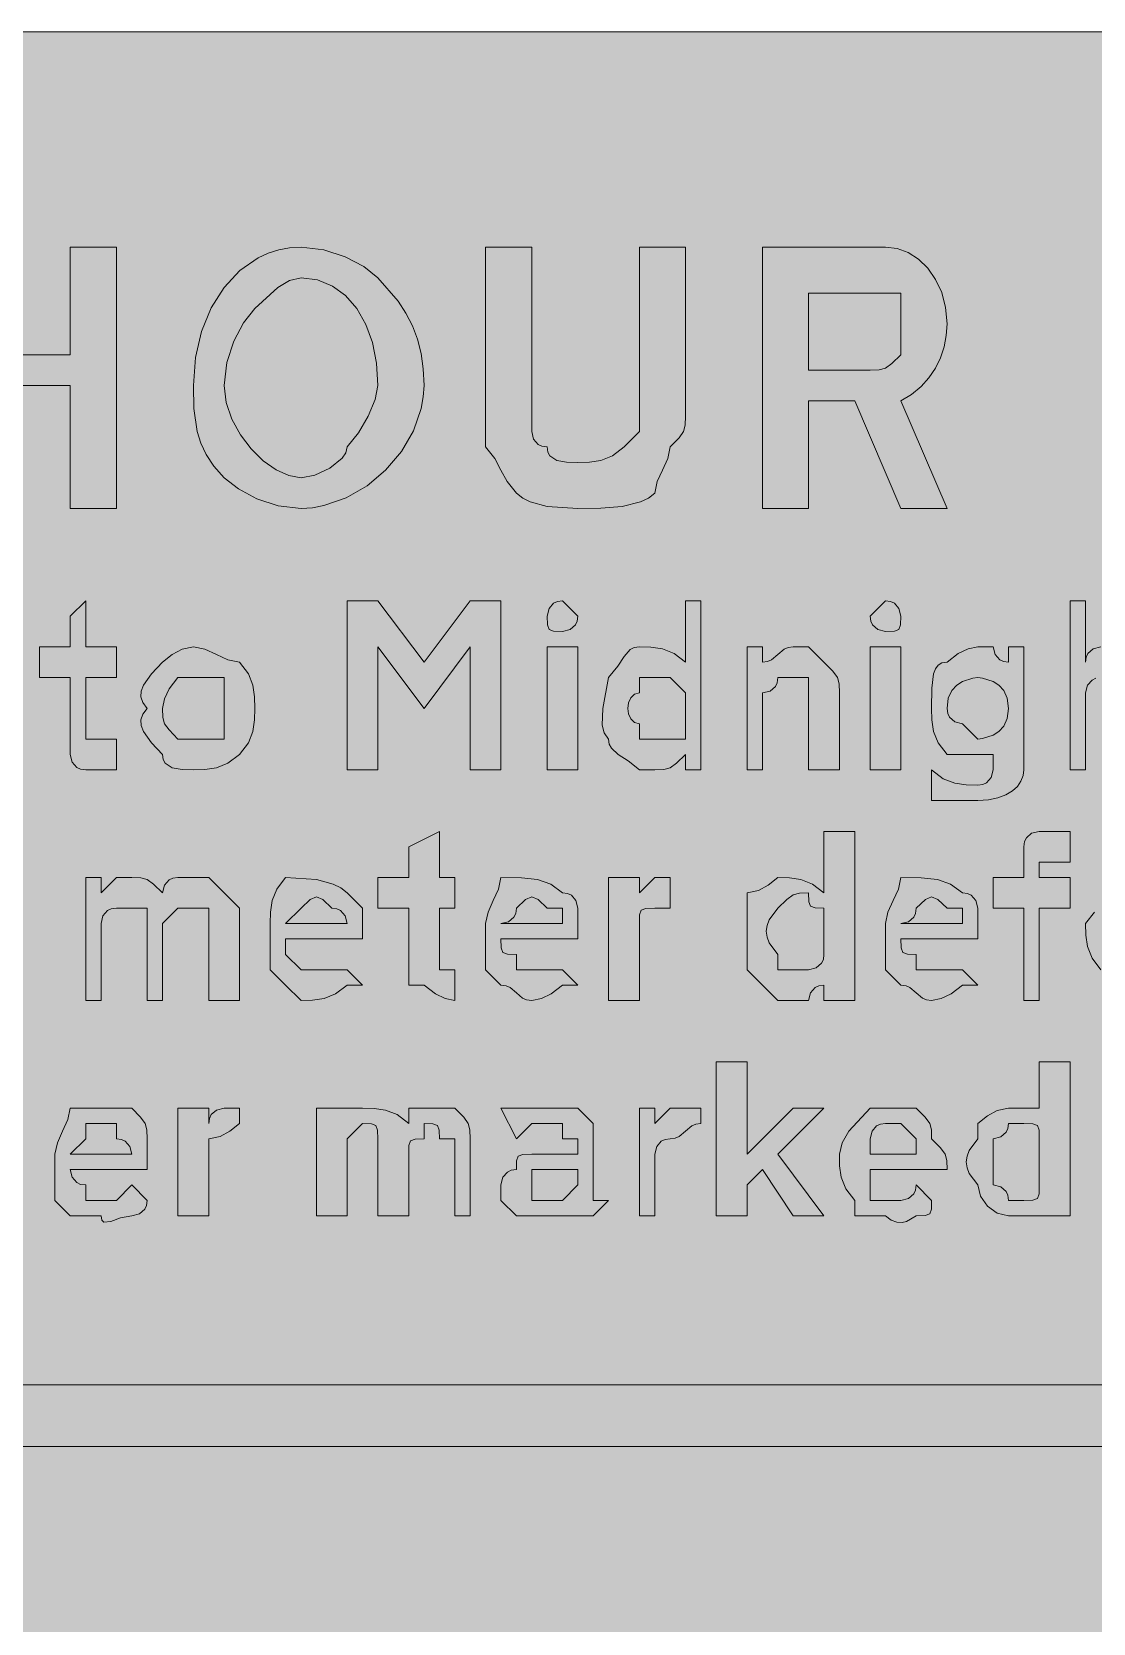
# Model space of a CAD drawing. Header units: metres. Extents: x 10 to 558, y 11 to 259.
# Drawn here: x 201.2 to 284, y 135 to 259.2 of the extents above; entities that cross this region are included whole.
import ezdxf

# ---------------------------------------------------------------- set-up
doc = ezdxf.new("R2010")
doc.units = ezdxf.units.M
for name, color, linetype, true_color in [('FILL_FIREBRICK_C36B00', 7, 'Continuous', 0xc36b00), ('FILL_WHITE_FFFFFF', 7, 'Continuous', 0xffffff), ('STROKE_WHITE_FFFFFF', 7, 'Continuous', 0xffffff)]:
    doc.layers.add(name, color=color, linetype=linetype, true_color=true_color)

msp = doc.modelspace()

# ---------------------------------------------------------------- hatches: boundary and pattern name
at = {"layer": 'FILL_FIREBRICK_C36B00', "true_color": 0xc36b00}
h = msp.add_hatch(color=7, dxfattribs=at)
h.dxf.hatch_style = 1
h.paths.add_polyline_path([(551.8, 259.15), (552.54, 258.99), (553.8, 258.45), (554.83, 257.68), (555.75, 256.8), (556.54, 256.3), (557.14, 255.71), (557.56, 255.07), (557.85, 254.4), (558.11, 253.09), (558.15, 252), (558.15, 18), (558.15, 15.6), (555.75, 13.2), (554.83, 12.32), (553.8, 11.55), (552.54, 11.01), (551.8, 10.85), (550.95, 10.8), (16.95, 10.8), (16.05, 10.82), (15.15, 10.95), (14.25, 11.31), (13.35, 12), (12.6, 12.15), (11.83, 12.51), (10.95, 13.2), (10.55, 13.7), (10.26, 14.29), (9.9, 15.6), (9.75, 18), (9.75, 252), (9.75, 254.4), (9.94, 255.28), (10.35, 256.05), (10.95, 256.8), (11.83, 257.49), (12.6, 257.85), (13.35, 258), (14.25, 258.69), (15.15, 259.05), (16.05, 259.18), (16.95, 259.2), (550.95, 259.2), (551.8, 259.15)])
at = {"layer": 'FILL_WHITE_FFFFFF', "true_color": 0xffffff}
h = msp.add_hatch(color=7, dxfattribs=at)
h.dxf.hatch_style = 1
h.paths.add_polyline_path([(204.15, 231.6), (195.75, 231.6), (195.75, 222), (192.15, 222), (192.15, 242.4), (195.75, 242.4), (195.75, 234), (204.15, 234), (204.15, 242.4), (207.75, 242.4), (207.75, 222), (204.15, 222), (204.15, 231.6)])
h = msp.add_hatch(color=7, dxfattribs=at)
h.dxf.hatch_style = 1
h.paths.add_polyline_path([(225.6, 241.65), (227.04, 240.88), (228.15, 240), (229.72, 238.18), (230.34, 237.24), (230.85, 236.25), (231.24, 235.21), (231.52, 234.09), (231.69, 232.9), (231.75, 231.6), (231.69, 230.7), (231.53, 229.81), (230.92, 228.07), (229.98, 226.45), (228.75, 225), (227.3, 223.77), (225.67, 222.82), (223.94, 222.22), (223.05, 222.06), (222.15, 222), (220.37, 222.21), (218.7, 222.75), (217.26, 223.52), (216.15, 224.4), (215.36, 225.3), (214.76, 226.2), (214.34, 227.1), (214.05, 228), (213.79, 229.8), (213.75, 231.6), (213.91, 233.79), (214.39, 235.82), (215.14, 237.65), (216.15, 239.25), (217.38, 240.56), (218.81, 241.56), (219.59, 241.92), (220.41, 242.18), (221.26, 242.34), (222.15, 242.4), (223.93, 242.19), (225.6, 241.65)])
h.paths.add_polyline_path([(220.35, 239.25), (218.55, 237.6), (217.67, 236.49), (216.9, 235.05), (216.36, 233.38), (216.15, 231.6), (216.31, 230.26), (216.75, 228.96), (217.42, 227.74), (218.25, 226.65), (219.2, 225.73), (220.2, 225.02), (221.2, 224.56), (222.15, 224.4), (223.22, 224.61), (224.4, 225.15), (225.36, 225.92), (225.64, 226.35), (225.75, 226.8), (226.63, 227.89), (227.4, 229.2), (227.94, 230.51), (228.15, 231.6), (228.04, 233.34), (227.72, 234.94), (227.2, 236.37), (226.5, 237.6), (225.63, 238.61), (224.61, 239.36), (223.44, 239.84), (222.15, 240), (221.25, 239.79), (220.35, 239.25)], flags=16)
h = msp.add_hatch(color=7, dxfattribs=at)
h.dxf.hatch_style = 1
h.paths.add_polyline_path([(240.15, 229.2), (240.15, 228), (240.3, 227.4), (240.66, 226.99), (240.95, 226.85), (241.35, 226.8), (241.4, 226.4), (241.56, 226.11), (242.1, 225.75), (242.87, 225.62), (243.75, 225.6), (244.65, 225.62), (245.55, 225.75), (246.45, 226.11), (247.35, 226.8), (248.55, 228), (248.55, 229.2), (248.55, 242.4), (252.15, 242.4), (252.15, 229.2), (252.13, 228.49), (252, 228), (251.64, 227.51), (250.95, 226.8), (250.76, 225.9), (250.35, 225), (249.94, 224.1), (249.75, 223.2), (249.25, 222.8), (248.64, 222.51), (247.2, 222.15), (245.53, 222.02), (243.75, 222), (241.35, 222.15), (240.04, 222.51), (239.45, 222.8), (238.95, 223.2), (238.24, 224.1), (237.75, 225), (237.26, 225.9), (236.55, 226.8), (236.55, 229.2), (236.55, 242.4), (240.15, 242.4), (240.15, 229.2)])
h = msp.add_hatch(color=7, dxfattribs=at)
h.dxf.hatch_style = 1
h.paths.add_polyline_path([(267.75, 242.4), (268.65, 242.29), (269.51, 241.97), (270.32, 241.45), (271.05, 240.75), (271.66, 239.88), (272.14, 238.86), (272.44, 237.69), (272.55, 236.4), (272.49, 235.5), (272.32, 234.62), (272.04, 233.76), (271.65, 232.95), (271.14, 232.19), (270.52, 231.51), (269.79, 230.9), (268.95, 230.4), (272.55, 222), (268.95, 222), (265.35, 230.4), (261.75, 230.4), (261.75, 222), (258.15, 222), (258.15, 242.4), (267.75, 242.4)])
h.paths.add_polyline_path([(267.26, 232.82), (267.75, 232.95), (268.24, 233.31), (268.95, 234), (268.95, 236.4), (268.95, 238.8), (266.55, 238.8), (261.75, 238.8), (261.75, 232.8), (266.55, 232.8), (267.26, 232.82)], flags=16)
h = msp.add_hatch(color=7, dxfattribs=at)
h.dxf.hatch_style = 1
h.paths.add_polyline_path([(206.55, 204), (207.75, 204), (207.75, 201.6), (205.35, 201.6), (204.95, 201.65), (204.66, 201.79), (204.3, 202.2), (204.15, 202.8), (204.15, 204), (204.15, 208.8), (201.75, 208.8), (201.75, 211.2), (204.15, 211.2), (204.15, 213.6), (205.35, 214.8), (205.35, 211.2), (207.75, 211.2), (207.75, 208.8), (205.35, 208.8), (205.35, 204), (206.55, 204)])
h = msp.add_hatch(color=7, dxfattribs=at)
h.dxf.hatch_style = 1
h.paths.add_polyline_path([(225.75, 214.8), (228.15, 214.8), (231.75, 210), (235.35, 214.8), (237.75, 214.8), (237.75, 201.6), (235.35, 201.6), (235.35, 211.2), (231.75, 206.4), (228.15, 211.2), (228.15, 201.6), (225.75, 201.6), (225.75, 214.8)])
h = msp.add_hatch(color=7, dxfattribs=at)
h.dxf.hatch_style = 1
h.paths.add_polyline_path([(243.7, 213.2), (243.56, 212.91), (243.15, 212.55), (242.55, 212.4), (241.86, 212.42), (241.5, 212.55), (241.37, 212.91), (241.35, 213.6), (241.5, 214.2), (241.86, 214.61), (242.15, 214.75), (242.55, 214.8), (243.75, 213.6), (243.7, 213.2)])
h = msp.add_hatch(color=7, dxfattribs=at)
h.dxf.hatch_style = 1
h.paths.add_polyline_path([(250.95, 201.75), (250.46, 201.62), (249.75, 201.6), (248.55, 201.6), (247.67, 202.31), (246.9, 202.8), (246.36, 203.29), (246.2, 203.6), (246.15, 204), (245.81, 204.5), (245.64, 205.09), (245.7, 206.4), (246.15, 208.8), (246.86, 209.68), (247.35, 210.45), (247.84, 210.99), (248.15, 211.15), (248.55, 211.2), (249.45, 211.18), (250.35, 211.05), (251.25, 210.69), (252.15, 210), (252.15, 214.8), (253.35, 214.8), (253.35, 201.6), (252.15, 201.6), (252.15, 202.8), (251.44, 202.11), (250.95, 201.75)])
h.paths.add_polyline_path([(252.15, 205.2), (252.15, 207.6), (250.95, 208.8), (249.75, 208.8), (248.55, 208.8), (248.55, 207.6), (248.16, 207.5), (247.87, 207.22), (247.71, 206.84), (247.65, 206.4), (247.71, 205.96), (247.87, 205.57), (248.16, 205.3), (248.55, 205.2), (248.55, 204), (249.75, 204), (250.95, 204), (252.15, 204), (252.15, 205.2)], flags=16)
h = msp.add_hatch(color=7, dxfattribs=at)
h.dxf.hatch_style = 1
h.paths.add_polyline_path([(268.93, 212.91), (268.8, 212.55), (268.44, 212.42), (267.75, 212.4), (267.15, 212.55), (266.74, 212.91), (266.6, 213.2), (266.55, 213.6), (267.75, 214.8), (268.15, 214.75), (268.44, 214.61), (268.8, 214.2), (268.95, 213.6), (268.93, 212.91)])
h = msp.add_hatch(color=7, dxfattribs=at)
h.dxf.hatch_style = 1
h.paths.add_polyline_path([(286.95, 208.8), (285.75, 208.8), (284.55, 208.8), (284.15, 208.75), (283.86, 208.61), (283.5, 208.2), (283.35, 207.6), (283.35, 201.6), (282.15, 201.6), (282.15, 214.8), (283.35, 214.8), (283.35, 210), (283.4, 210.4), (283.54, 210.69), (283.95, 211.05), (284.55, 211.2), (286.95, 211.2), (287, 210.8), (287.14, 210.51), (287.55, 210.15), (288.15, 210), (288.15, 207.6), (288.15, 201.6), (286.95, 201.6), (286.95, 207.6), (286.95, 208.8)])
h = msp.add_hatch(color=7, dxfattribs=at)
h.dxf.hatch_style = 1
h.paths.add_polyline_path([(209.66, 207.3), (209.69, 207.75), (209.85, 208.2), (210.49, 209.1), (211.35, 210), (212.1, 210.6), (212.87, 211.01), (213.75, 211.2), (214.65, 211.01), (215.55, 210.6), (216.45, 210.19), (217.35, 210), (218.04, 209.1), (218.4, 208.2), (218.53, 207.3), (218.55, 206.4), (218.53, 205.5), (218.4, 204.6), (218.04, 203.7), (217.35, 202.8), (216.45, 202.11), (215.55, 201.75), (214.65, 201.62), (213.75, 201.6), (212.87, 201.62), (212.1, 201.75), (211.56, 202.11), (211.4, 202.4), (211.35, 202.8), (210.49, 203.7), (209.85, 204.6), (209.69, 205.05), (209.66, 205.5), (209.81, 205.95), (210.15, 206.4), (209.81, 206.85), (209.66, 207.3)])
h.paths.add_polyline_path([(211.86, 207.92), (211.5, 207.15), (211.35, 206.4), (211.37, 205.69), (211.5, 205.2), (211.86, 204.71), (212.55, 204), (213.75, 204), (216.15, 204), (216.15, 206.4), (216.15, 208.8), (213.75, 208.8), (212.55, 208.8), (211.86, 207.92)], flags=16)
h = msp.add_hatch(color=7, dxfattribs=at)
h.dxf.hatch_style = 1
h.paths.add_polyline_path([(241.35, 201.6), (241.35, 211.2), (243.75, 211.2), (243.75, 201.6), (241.35, 201.6)])
h = msp.add_hatch(color=7, dxfattribs=at)
h.dxf.hatch_style = 1
h.paths.add_polyline_path([(259.35, 208.8), (259.3, 208.4), (259.16, 208.11), (258.75, 207.75), (258.15, 207.6), (258.15, 201.6), (256.95, 201.6), (256.95, 211.2), (258.15, 211.2), (258.15, 210), (258.55, 210.05), (258.86, 210.19), (259.35, 210.6), (259.84, 211.01), (260.15, 211.15), (260.55, 211.2), (261.75, 211.2), (262.95, 210), (263.64, 209.29), (264, 208.8), (264.13, 208.31), (264.15, 207.6), (264.15, 201.6), (261.75, 201.6), (261.75, 207.6), (261.75, 208.8), (260.55, 208.8), (259.35, 208.8)])
h = msp.add_hatch(color=7, dxfattribs=at)
h.dxf.hatch_style = 1
h.paths.add_polyline_path([(266.55, 201.6), (266.55, 211.2), (268.95, 211.2), (268.95, 201.6), (266.55, 201.6)])
h = msp.add_hatch(color=7, dxfattribs=at)
h.dxf.hatch_style = 1
h.paths.add_polyline_path([(278.55, 211.2), (278.55, 201.6), (278.49, 201.15), (278.32, 200.72), (278.04, 200.31), (277.65, 199.95), (277.14, 199.64), (276.52, 199.41), (275.79, 199.25), (274.95, 199.2), (271.35, 199.2), (271.35, 201.6), (272.25, 200.91), (273.15, 200.55), (274.05, 200.42), (274.95, 200.4), (275.35, 200.45), (275.64, 200.59), (276, 201), (276.15, 201.6), (276.15, 202.8), (274.95, 202.8), (272.55, 202.8), (271.86, 203.7), (271.5, 204.6), (271.37, 205.5), (271.35, 206.4), (271.37, 207.97), (271.5, 209.1), (271.64, 209.49), (271.86, 209.77), (272.15, 209.94), (272.55, 210), (273.43, 210.69), (274.2, 211.05), (274.95, 211.2), (276.15, 211.2), (276.3, 210.6), (276.66, 210.19), (276.95, 210.05), (277.35, 210), (277.35, 211.2), (278.55, 211.2)])
h.paths.add_polyline_path([(273.75, 208.5), (273.31, 208.21), (272.92, 207.79), (272.65, 207.19), (272.55, 206.4), (272.6, 206), (272.74, 205.71), (273.15, 205.35), (273.75, 205.2), (274.95, 204), (275.32, 204.04), (276.15, 204.3), (276.59, 204.59), (276.97, 205.01), (277.25, 205.61), (277.35, 206.4), (277.25, 207.19), (276.97, 207.79), (276.59, 208.21), (276.15, 208.5), (275.32, 208.76), (274.95, 208.8), (274.57, 208.76), (273.75, 208.5)], flags=16)
h = msp.add_hatch(color=7, dxfattribs=at)
h.dxf.hatch_style = 1
h.paths.add_polyline_path([(234.15, 186), (234.15, 183.6), (233.4, 183.75), (232.63, 184.11), (231.75, 184.8), (230.55, 184.8), (230.55, 186), (230.55, 190.8), (228.15, 190.8), (228.15, 193.2), (230.55, 193.2), (230.55, 195.6), (232.95, 196.8), (232.95, 193.2), (234.15, 193.2), (234.15, 190.8), (232.95, 190.8), (232.95, 186), (234.15, 186)])
h = msp.add_hatch(color=7, dxfattribs=at)
h.dxf.hatch_style = 1
h.paths.add_polyline_path([(262.26, 184.61), (261.9, 184.2), (261.75, 183.6), (260.55, 183.6), (259.35, 183.6), (256.95, 186), (256.95, 190.8), (256.95, 192), (257.83, 192.19), (258.6, 192.6), (259.35, 193.2), (260.25, 193.18), (261.15, 193.05), (262.05, 192.69), (262.95, 192), (262.95, 196.8), (265.35, 196.8), (265.35, 183.6), (262.95, 183.6), (262.95, 184.8), (262.55, 184.75), (262.26, 184.61)])
h.paths.add_polyline_path([(262.76, 186.51), (262.9, 186.8), (262.95, 187.2), (262.95, 188.4), (262.95, 189.6), (262.95, 190.8), (262.26, 190.82), (261.9, 190.95), (261.77, 191.31), (261.75, 192), (261.04, 191.98), (260.55, 191.85), (260.06, 191.49), (259.35, 190.8), (258.67, 189.9), (258.51, 189.45), (258.45, 189), (258.51, 188.55), (258.67, 188.1), (259.35, 187.2), (259.35, 186), (260.55, 186), (261.75, 186), (262.35, 186.15), (262.76, 186.51)], flags=16)
h = msp.add_hatch(color=7, dxfattribs=at)
h.dxf.hatch_style = 1
h.paths.add_polyline_path([(279.75, 183.6), (278.55, 183.6), (278.55, 190.8), (276.15, 190.8), (276.15, 193.2), (278.55, 193.2), (278.55, 194.4), (278.55, 195.6), (278.6, 196), (278.74, 196.29), (279.15, 196.65), (279.75, 196.8), (280.95, 196.8), (282.15, 196.8), (282.15, 194.4), (280.95, 194.4), (279.75, 194.4), (279.75, 193.2), (282.15, 193.2), (282.15, 190.8), (279.75, 190.8), (279.75, 183.6)])
h = msp.add_hatch(color=7, dxfattribs=at)
h.dxf.hatch_style = 1
h.paths.add_polyline_path([(206.55, 192), (207.75, 193.2), (208.95, 193.2), (209.66, 193.18), (210.15, 193.05), (210.64, 192.69), (211.35, 192), (211.5, 192.6), (211.86, 193.01), (212.15, 193.15), (212.55, 193.2), (213.75, 193.2), (214.95, 193.2), (217.35, 190.8), (217.35, 183.6), (214.95, 183.6), (214.95, 189.6), (214.95, 190.8), (213.75, 190.8), (212.55, 190.8), (211.35, 189.6), (211.35, 183.6), (210.15, 183.6), (210.15, 189.6), (210.15, 190.8), (208.95, 190.8), (207.75, 190.8), (207.35, 190.75), (207.06, 190.61), (206.7, 190.2), (206.55, 189.6), (206.55, 183.6), (205.35, 183.6), (205.35, 193.2), (206.55, 193.2), (206.55, 192)])
h = msp.add_hatch(color=7, dxfattribs=at)
h.dxf.hatch_style = 1
h.paths.add_polyline_path([(219.75, 186), (219.75, 189.6), (219.77, 190.5), (219.9, 191.4), (220.26, 192.3), (220.95, 193.2), (223.35, 193.05), (224.66, 192.69), (225.25, 192.4), (225.75, 192), (226.95, 190.8), (226.95, 188.4), (220.95, 188.4), (220.95, 187.2), (222.15, 186), (224.55, 186), (225.75, 186), (226.95, 184.8), (225.75, 184.8), (224.85, 184.11), (223.95, 183.75), (223.05, 183.62), (222.15, 183.6), (220.95, 184.8), (219.75, 186)])
h.paths.add_polyline_path([(225.6, 190.2), (225.24, 190.61), (224.95, 190.75), (224.55, 190.8), (223.84, 191.47), (223.35, 191.7), (222.86, 191.47), (222.15, 190.8), (220.95, 189.6), (225.75, 189.6), (225.6, 190.2)], flags=16)
h = msp.add_hatch(color=7, dxfattribs=at)
h.dxf.hatch_style = 1
h.paths.add_polyline_path([(239.44, 183.79), (238.95, 184.2), (238.46, 184.61), (238.15, 184.75), (237.75, 184.8), (236.55, 186), (236.55, 189.6), (236.74, 190.5), (237.15, 191.4), (237.56, 192.3), (237.75, 193.2), (239.34, 193.18), (240.6, 193.05), (241.63, 192.69), (242.55, 192), (242.95, 191.95), (243.24, 191.81), (243.6, 191.4), (243.75, 190.8), (243.75, 188.4), (237.75, 188.4), (237.77, 187.71), (237.9, 187.35), (238.26, 187.22), (238.95, 187.2), (238.95, 186), (241.35, 186), (242.55, 186), (243.75, 184.8), (242.55, 184.8), (241.67, 184.11), (240.9, 183.75), (240.15, 183.6), (239.75, 183.65), (239.44, 183.79)])
h.paths.add_polyline_path([(242.55, 190.8), (241.35, 190.8), (240.64, 191.47), (240.15, 191.7), (239.66, 191.47), (238.95, 190.8), (238.9, 190.4), (238.76, 190.11), (238.35, 189.75), (237.75, 189.6), (242.55, 189.6), (242.55, 190.8)], flags=16)
h = msp.add_hatch(color=7, dxfattribs=at)
h.dxf.hatch_style = 1
h.paths.add_polyline_path([(249.75, 193.2), (250.95, 193.2), (250.95, 190.8), (249.75, 190.8), (249.06, 190.78), (248.7, 190.65), (248.57, 190.29), (248.55, 189.6), (248.55, 183.6), (246.15, 183.6), (246.15, 193.2), (248.55, 193.2), (248.55, 192), (249.75, 193.2)])
h = msp.add_hatch(color=7, dxfattribs=at)
h.dxf.hatch_style = 1
h.paths.add_polyline_path([(270.64, 183.79), (270.15, 184.2), (269.66, 184.61), (269.35, 184.75), (268.95, 184.8), (267.75, 186), (267.75, 189.6), (267.94, 190.5), (268.35, 191.4), (268.76, 192.3), (268.95, 193.2), (270.54, 193.18), (271.8, 193.05), (272.83, 192.69), (273.75, 192), (274.15, 191.95), (274.44, 191.81), (274.8, 191.4), (274.95, 190.8), (274.95, 188.4), (268.95, 188.4), (268.97, 187.71), (269.1, 187.35), (269.46, 187.22), (270.15, 187.2), (270.15, 186), (272.55, 186), (273.75, 186), (274.95, 184.8), (273.75, 184.8), (272.87, 184.11), (272.1, 183.75), (271.35, 183.6), (270.95, 183.65), (270.64, 183.79)])
h.paths.add_polyline_path([(273.75, 190.8), (272.55, 190.8), (271.84, 191.47), (271.35, 191.7), (270.86, 191.47), (270.15, 190.8), (270.1, 190.4), (269.96, 190.11), (269.55, 189.75), (268.95, 189.6), (273.75, 189.6), (273.75, 190.8)], flags=16)
h = msp.add_hatch(color=7, dxfattribs=at)
h.dxf.hatch_style = 1
h.paths.add_polyline_path([(285.35, 184.85), (285.06, 184.99), (284.7, 185.4), (284.55, 186), (283.86, 186.9), (283.5, 187.8), (283.37, 188.7), (283.35, 189.6), (284.06, 190.5), (284.55, 191.4), (285.04, 192.3), (285.75, 193.2), (288.15, 193.05), (289.46, 192.69), (290.05, 192.4), (290.55, 192), (291.75, 190.8), (291.75, 188.4), (285.75, 188.4), (285.75, 187.2), (285.77, 186.51), (285.9, 186.15), (286.26, 186.02), (286.95, 186), (288.15, 186), (289.35, 186), (290.55, 186), (291.75, 184.8), (290.55, 184.8), (289.65, 184.11), (288.75, 183.75), (287.85, 183.62), (286.95, 183.6), (285.75, 184.8), (285.35, 184.85)])
h.paths.add_polyline_path([(289.35, 190.8), (288.15, 190.8), (288.1, 191.19), (287.96, 191.47), (287.77, 191.64), (287.55, 191.7), (287.33, 191.64), (287.14, 191.47), (287, 191.19), (286.95, 190.8), (285.75, 190.8), (285.75, 189.6), (289.35, 189.6), (289.35, 190.8)], flags=16)
h = msp.add_hatch(color=7, dxfattribs=at)
h.dxf.hatch_style = 1
h.paths.add_polyline_path([(260.55, 175.2), (262.95, 175.2), (259.35, 171.6), (262.95, 166.8), (260.55, 166.8), (258.15, 170.4), (256.95, 169.2), (256.95, 166.8), (254.55, 166.8), (254.55, 178.8), (256.95, 178.8), (256.95, 171.6), (260.55, 175.2)])
h = msp.add_hatch(color=7, dxfattribs=at)
h.dxf.hatch_style = 1
h.paths.add_polyline_path([(277.35, 166.8), (276.47, 167.01), (275.7, 167.55), (275.16, 168.32), (274.95, 169.2), (274.27, 170.1), (274.11, 170.55), (274.05, 171), (274.11, 171.45), (274.27, 171.9), (274.95, 172.8), (274.95, 174), (275.7, 174.6), (276.47, 175.01), (277.35, 175.2), (279.75, 175.2), (279.75, 178.8), (282.15, 178.8), (282.15, 166.8), (279.75, 166.8), (278.55, 166.8), (277.35, 166.8)])
h.paths.add_polyline_path([(279.6, 168.15), (279.73, 168.51), (279.75, 169.2), (279.75, 170.4), (279.75, 171.6), (279.75, 172.8), (279.73, 173.49), (279.6, 173.85), (279.24, 173.98), (278.55, 174), (277.35, 174), (277.3, 173.6), (277.16, 173.31), (276.75, 172.95), (276.15, 172.8), (276.15, 169.2), (276.75, 169.05), (277.16, 168.69), (277.3, 168.4), (277.35, 168), (278.55, 168), (279.24, 168.02), (279.6, 168.15)], flags=16)
h = msp.add_hatch(color=7, dxfattribs=at)
h.dxf.hatch_style = 1
h.paths.add_polyline_path([(202.95, 168), (202.95, 171.6), (203.14, 172.5), (203.55, 173.4), (203.96, 174.3), (204.15, 175.2), (208.95, 175.2), (209.64, 174.49), (210, 174), (210.13, 173.51), (210.15, 172.8), (210.15, 170.4), (204.15, 170.4), (204.3, 169.8), (204.66, 169.39), (204.95, 169.25), (205.35, 169.2), (205.35, 168), (207.75, 168), (208.95, 169.2), (210.15, 168), (210.1, 167.6), (209.96, 167.31), (209.55, 166.95), (208.95, 166.8), (208.07, 166.63), (207.3, 166.35), (206.76, 166.29), (206.6, 166.46), (206.55, 166.8), (204.15, 166.8), (202.95, 168)])
h.paths.add_polyline_path([(208.8, 172.2), (208.44, 172.61), (208.15, 172.75), (207.75, 172.8), (207.75, 174), (205.35, 174), (205.35, 172.8), (204.15, 171.6), (208.95, 171.6), (208.8, 172.2)], flags=16)
h = msp.add_hatch(color=7, dxfattribs=at)
h.dxf.hatch_style = 1
h.paths.add_polyline_path([(215, 174.4), (215.14, 174.69), (215.55, 175.05), (216.15, 175.2), (217.35, 175.2), (217.35, 174), (216.6, 173.4), (215.83, 172.99), (214.95, 172.8), (214.95, 171.6), (214.95, 166.8), (212.55, 166.8), (212.55, 175.2), (214.95, 175.2), (214.95, 174), (215, 174.4)])
h = msp.add_hatch(color=7, dxfattribs=at)
h.dxf.hatch_style = 1
h.paths.add_polyline_path([(226.95, 175.2), (227.85, 175.18), (228.75, 175.05), (229.65, 174.69), (230.55, 174), (230.55, 175.2), (231.75, 175.2), (234.15, 175.2), (234.84, 174.49), (235.2, 174), (235.33, 173.51), (235.35, 172.8), (235.35, 166.8), (234.15, 166.8), (234.15, 172.8), (232.95, 172.8), (232.93, 173.49), (232.8, 173.85), (232.44, 173.98), (231.75, 174), (231.75, 172.8), (231.06, 172.78), (230.7, 172.65), (230.57, 172.29), (230.55, 171.6), (230.55, 166.8), (228.15, 166.8), (228.15, 172.8), (228.13, 173.49), (228, 173.85), (227.64, 173.98), (226.95, 174), (225.75, 172.8), (225.75, 171.6), (225.75, 166.8), (223.35, 166.8), (223.35, 175.2), (225.75, 175.2), (226.95, 175.2)])
h = msp.add_hatch(color=7, dxfattribs=at)
h.dxf.hatch_style = 1
h.paths.add_polyline_path([(237.75, 168), (237.75, 169.2), (237.9, 169.8), (238.26, 170.21), (238.55, 170.35), (238.95, 170.4), (238.97, 171.09), (239.1, 171.45), (239.46, 171.58), (240.15, 171.6), (241.35, 171.6), (243.75, 171.6), (243.75, 172.8), (242.55, 172.8), (242.55, 174), (241.35, 174), (240.15, 174), (238.95, 172.8), (237.75, 175.2), (238.95, 175.2), (240.15, 175.2), (241.35, 175.2), (243.75, 175.2), (244.95, 174), (244.95, 172.8), (244.95, 171.6), (244.95, 168), (246.15, 168), (244.95, 166.8), (243.75, 166.8), (242.55, 166.8), (241.35, 166.8), (238.95, 166.8), (237.75, 168)])
h.paths.add_polyline_path([(243.75, 169.2), (243.75, 170.4), (242.55, 170.4), (241.35, 170.4), (240.15, 170.4), (240.15, 169.2), (240.15, 168), (241.35, 168), (242.55, 168), (243.75, 169.2)], flags=16)
h = msp.add_hatch(color=7, dxfattribs=at)
h.dxf.hatch_style = 1
h.paths.add_polyline_path([(250.95, 175.2), (253.35, 175.2), (253.35, 174), (252.95, 173.95), (252.64, 173.81), (252.15, 173.4), (251.66, 172.99), (251.35, 172.85), (250.95, 172.8), (250.55, 172.75), (250.26, 172.61), (249.9, 172.2), (249.75, 171.6), (249.75, 166.8), (248.55, 166.8), (248.55, 175.2), (249.75, 175.2), (249.75, 174), (250.95, 175.2)])
h = msp.add_hatch(color=7, dxfattribs=at)
h.dxf.hatch_style = 1
h.paths.add_polyline_path([(265.35, 168), (264.66, 168.9), (264.3, 169.8), (264.17, 170.7), (264.15, 171.6), (264.36, 172.5), (264.9, 173.4), (266.55, 175.2), (270.15, 175.2), (270.84, 174.49), (271.2, 174), (271.33, 173.51), (271.35, 172.8), (272.04, 172.09), (272.4, 171.6), (272.53, 171.11), (272.55, 170.4), (266.55, 170.4), (266.55, 169.2), (266.55, 168), (268.95, 168), (269.55, 168.15), (269.96, 168.51), (270.1, 168.8), (270.15, 169.2), (271.35, 168), (271.33, 167.31), (271.2, 166.95), (270.84, 166.82), (270.15, 166.8), (269.4, 166.35), (269.04, 166.27), (268.63, 166.29), (268.2, 166.46), (267.75, 166.8), (265.35, 166.8), (265.35, 168)])
h.paths.add_polyline_path([(270.15, 172.8), (268.95, 174), (267.75, 174), (267.35, 173.95), (267.06, 173.81), (266.7, 173.4), (266.55, 172.8), (266.55, 171.6), (270.15, 171.6), (270.15, 172.8)], flags=16)
h = msp.add_hatch(color=7, dxfattribs=at)
h.dxf.hatch_style = 1
h.paths.add_polyline_path([(505.35, 153.6), (505.35, 148.8), (72.15, 148.8), (76.95, 144), (69.75, 144), (62.55, 151.2), (69.75, 158.4), (76.95, 158.4), (72.15, 153.6), (505.35, 153.6)])

# ---------------------------------------------------------------- linework, layer by layer
at = {"layer": 'FILL_FIREBRICK_C36B00', "lineweight": 0, "true_color": 0xc36b00}
msp.add_lwpolyline([(16.95, 259.2), (550.95, 259.2)], dxfattribs=at)
at = {"layer": 'FILL_WHITE_FFFFFF', "lineweight": 0, "true_color": 0xffffff}
for points in [[(204.15, 231.6), (195.75, 231.6), (195.75, 222), (192.15, 222), (192.15, 242.4), (195.75, 242.4), (195.75, 234), (204.15, 234), (204.15, 242.4), (207.75, 242.4), (207.75, 222), (204.15, 222)], [(225.6, 241.65), (227.04, 240.88), (228.15, 240), (229.72, 238.18), (230.34, 237.24), (230.85, 236.25), (231.24, 235.21), (231.52, 234.09), (231.69, 232.9), (231.75, 231.6), (231.69, 230.7), (231.53, 229.81), (230.92, 228.07), (229.98, 226.45), (228.75, 225), (227.3, 223.77), (225.67, 222.82), (223.94, 222.22), (223.05, 222.06), (222.15, 222), (220.37, 222.21), (218.7, 222.75), (217.26, 223.52), (216.15, 224.4), (215.36, 225.3), (214.76, 226.2), (214.34, 227.1), (214.05, 228), (213.79, 229.8), (213.75, 231.6), (213.91, 233.79), (214.39, 235.82), (215.14, 237.65), (216.15, 239.25), (217.38, 240.56), (218.81, 241.56), (219.59, 241.92), (220.41, 242.18), (221.26, 242.34), (222.15, 242.4), (223.93, 242.19)], [(240.15, 229.2), (240.15, 228), (240.3, 227.4), (240.66, 226.99), (240.95, 226.85), (241.35, 226.8), (241.4, 226.4), (241.56, 226.11), (242.1, 225.75), (242.87, 225.62), (243.75, 225.6), (244.65, 225.62), (245.55, 225.75), (246.45, 226.11), (247.35, 226.8), (248.55, 228), (248.55, 229.2), (248.55, 242.4), (252.15, 242.4), (252.15, 229.2), (252.13, 228.49), (252, 228), (251.64, 227.51), (250.95, 226.8), (250.76, 225.9), (250.35, 225), (249.94, 224.1), (249.75, 223.2), (249.25, 222.8), (248.64, 222.51), (247.2, 222.15), (245.53, 222.02), (243.75, 222), (241.35, 222.15), (240.04, 222.51), (239.45, 222.8), (238.95, 223.2), (238.24, 224.1), (237.75, 225), (237.26, 225.9), (236.55, 226.8), (236.55, 229.2), (236.55, 242.4), (240.15, 242.4)], [(267.75, 242.4), (268.65, 242.29), (269.51, 241.97), (270.32, 241.45), (271.05, 240.75), (271.66, 239.88), (272.14, 238.86), (272.44, 237.69), (272.55, 236.4), (272.49, 235.5), (272.32, 234.62), (272.04, 233.76), (271.65, 232.95), (271.14, 232.19), (270.52, 231.51), (269.79, 230.9), (268.95, 230.4), (272.55, 222), (268.95, 222), (265.35, 230.4), (261.75, 230.4), (261.75, 222), (258.15, 222), (258.15, 242.4)], [(220.35, 239.25), (218.55, 237.6), (217.67, 236.49), (216.9, 235.05), (216.36, 233.38), (216.15, 231.6), (216.31, 230.26), (216.75, 228.96), (217.42, 227.74), (218.25, 226.65), (219.2, 225.73), (220.2, 225.02), (221.2, 224.56), (222.15, 224.4), (223.22, 224.61), (224.4, 225.15), (225.36, 225.92), (225.64, 226.35), (225.75, 226.8), (226.63, 227.89), (227.4, 229.2), (227.94, 230.51), (228.15, 231.6), (228.04, 233.34), (227.72, 234.94), (227.2, 236.37), (226.5, 237.6), (225.63, 238.61), (224.61, 239.36), (223.44, 239.84), (222.15, 240), (221.25, 239.79)], [(267.26, 232.82), (267.75, 232.95), (268.24, 233.31), (268.95, 234), (268.95, 236.4), (268.95, 238.8), (266.55, 238.8), (261.75, 238.8), (261.75, 232.8), (266.55, 232.8)], [(206.55, 204), (207.75, 204), (207.75, 201.6), (205.35, 201.6), (204.95, 201.65), (204.66, 201.79), (204.3, 202.2), (204.15, 202.8), (204.15, 204), (204.15, 208.8), (201.75, 208.8), (201.75, 211.2), (204.15, 211.2), (204.15, 213.6), (205.35, 214.8), (205.35, 211.2), (207.75, 211.2), (207.75, 208.8), (205.35, 208.8), (205.35, 204)], [(225.75, 214.8), (228.15, 214.8), (231.75, 210), (235.35, 214.8), (237.75, 214.8), (237.75, 201.6), (235.35, 201.6), (235.35, 211.2), (231.75, 206.4), (228.15, 211.2), (228.15, 201.6), (225.75, 201.6)], [(243.7, 213.2), (243.56, 212.91), (243.15, 212.55), (242.55, 212.4), (241.86, 212.42), (241.5, 212.55), (241.37, 212.91), (241.35, 213.6), (241.5, 214.2), (241.86, 214.61), (242.15, 214.75), (242.55, 214.8), (243.75, 213.6)], [(250.95, 201.75), (250.46, 201.62), (249.75, 201.6), (248.55, 201.6), (247.67, 202.31), (246.9, 202.8), (246.36, 203.29), (246.2, 203.6), (246.15, 204), (245.81, 204.5), (245.64, 205.09), (245.7, 206.4), (246.15, 208.8), (246.86, 209.68), (247.35, 210.45), (247.84, 210.99), (248.15, 211.15), (248.55, 211.2), (249.45, 211.18), (250.35, 211.05), (251.25, 210.69), (252.15, 210), (252.15, 214.8), (253.35, 214.8), (253.35, 201.6), (252.15, 201.6), (252.15, 202.8), (251.44, 202.11)], [(268.93, 212.91), (268.8, 212.55), (268.44, 212.42), (267.75, 212.4), (267.15, 212.55), (266.74, 212.91), (266.6, 213.2), (266.55, 213.6), (267.75, 214.8), (268.15, 214.75), (268.44, 214.61), (268.8, 214.2), (268.95, 213.6)], [(209.66, 207.3), (209.69, 207.75), (209.85, 208.2), (210.49, 209.1), (211.35, 210), (212.1, 210.6), (212.87, 211.01), (213.75, 211.2), (214.65, 211.01), (215.55, 210.6), (216.45, 210.19), (217.35, 210), (218.04, 209.1), (218.4, 208.2), (218.53, 207.3), (218.55, 206.4), (218.53, 205.5), (218.4, 204.6), (218.04, 203.7), (217.35, 202.8), (216.45, 202.11), (215.55, 201.75), (214.65, 201.62), (213.75, 201.6), (212.87, 201.62), (212.1, 201.75), (211.56, 202.11), (211.4, 202.4), (211.35, 202.8), (210.49, 203.7), (209.85, 204.6), (209.69, 205.05), (209.66, 205.5), (209.81, 205.95), (210.15, 206.4), (209.81, 206.85)], [(241.35, 201.6), (241.35, 211.2), (243.75, 211.2), (243.75, 201.6)], [(259.35, 208.8), (259.3, 208.4), (259.16, 208.11), (258.75, 207.75), (258.15, 207.6), (258.15, 201.6), (256.95, 201.6), (256.95, 211.2), (258.15, 211.2), (258.15, 210), (258.55, 210.05), (258.86, 210.19), (259.35, 210.6), (259.84, 211.01), (260.15, 211.15), (260.55, 211.2), (261.75, 211.2), (262.95, 210), (263.64, 209.29), (264, 208.8), (264.13, 208.31), (264.15, 207.6), (264.15, 201.6), (261.75, 201.6), (261.75, 207.6), (261.75, 208.8), (260.55, 208.8)], [(266.55, 201.6), (266.55, 211.2), (268.95, 211.2), (268.95, 201.6)], [(278.55, 211.2), (278.55, 201.6), (278.49, 201.15), (278.32, 200.72), (278.04, 200.31), (277.65, 199.95), (277.14, 199.64), (276.52, 199.41), (275.79, 199.25), (274.95, 199.2), (271.35, 199.2), (271.35, 201.6), (272.25, 200.91), (273.15, 200.55), (274.05, 200.42), (274.95, 200.4), (275.35, 200.45), (275.64, 200.59), (276, 201), (276.15, 201.6), (276.15, 202.8), (274.95, 202.8), (272.55, 202.8), (271.86, 203.7), (271.5, 204.6), (271.37, 205.5), (271.35, 206.4), (271.37, 207.97), (271.5, 209.1), (271.64, 209.49), (271.86, 209.77), (272.15, 209.94), (272.55, 210), (273.43, 210.69), (274.2, 211.05), (274.95, 211.2), (276.15, 211.2), (276.3, 210.6), (276.66, 210.19), (276.95, 210.05), (277.35, 210), (277.35, 211.2)], [(211.86, 207.92), (211.5, 207.15), (211.35, 206.4), (211.37, 205.69), (211.5, 205.2), (211.86, 204.71), (212.55, 204), (213.75, 204), (216.15, 204), (216.15, 206.4), (216.15, 208.8), (213.75, 208.8), (212.55, 208.8)], [(252.15, 205.2), (252.15, 207.6), (250.95, 208.8), (249.75, 208.8), (248.55, 208.8), (248.55, 207.6), (248.16, 207.5), (247.87, 207.22), (247.71, 206.84), (247.65, 206.4), (247.71, 205.96), (247.87, 205.57), (248.16, 205.3), (248.55, 205.2), (248.55, 204), (249.75, 204), (250.95, 204), (252.15, 204)], [(273.75, 208.5), (273.31, 208.21), (272.92, 207.79), (272.65, 207.19), (272.55, 206.4), (272.6, 206), (272.74, 205.71), (273.15, 205.35), (273.75, 205.2), (274.95, 204), (275.32, 204.04), (276.15, 204.3), (276.59, 204.59), (276.97, 205.01), (277.25, 205.61), (277.35, 206.4), (277.25, 207.19), (276.97, 207.79), (276.59, 208.21), (276.15, 208.5), (275.32, 208.76), (274.95, 208.8), (274.57, 208.76)], [(234.15, 186), (234.15, 183.6), (233.4, 183.75), (232.63, 184.11), (231.75, 184.8), (230.55, 184.8), (230.55, 186), (230.55, 190.8), (228.15, 190.8), (228.15, 193.2), (230.55, 193.2), (230.55, 195.6), (232.95, 196.8), (232.95, 193.2), (234.15, 193.2), (234.15, 190.8), (232.95, 190.8), (232.95, 186)], [(262.26, 184.61), (261.9, 184.2), (261.75, 183.6), (260.55, 183.6), (259.35, 183.6), (256.95, 186), (256.95, 190.8), (256.95, 192), (257.83, 192.19), (258.6, 192.6), (259.35, 193.2), (260.25, 193.18), (261.15, 193.05), (262.05, 192.69), (262.95, 192), (262.95, 196.8), (265.35, 196.8), (265.35, 183.6), (262.95, 183.6), (262.95, 184.8), (262.55, 184.75)], [(279.75, 183.6), (278.55, 183.6), (278.55, 190.8), (276.15, 190.8), (276.15, 193.2), (278.55, 193.2), (278.55, 194.4), (278.55, 195.6), (278.6, 196), (278.74, 196.29), (279.15, 196.65), (279.75, 196.8), (280.95, 196.8), (282.15, 196.8), (282.15, 194.4), (280.95, 194.4), (279.75, 194.4), (279.75, 193.2), (282.15, 193.2), (282.15, 190.8), (279.75, 190.8)], [(206.55, 192), (207.75, 193.2), (208.95, 193.2), (209.66, 193.18), (210.15, 193.05), (210.64, 192.69), (211.35, 192), (211.5, 192.6), (211.86, 193.01), (212.15, 193.15), (212.55, 193.2), (213.75, 193.2), (214.95, 193.2), (217.35, 190.8), (217.35, 183.6), (214.95, 183.6), (214.95, 189.6), (214.95, 190.8), (213.75, 190.8), (212.55, 190.8), (211.35, 189.6), (211.35, 183.6), (210.15, 183.6), (210.15, 189.6), (210.15, 190.8), (208.95, 190.8), (207.75, 190.8), (207.35, 190.75), (207.06, 190.61), (206.7, 190.2), (206.55, 189.6), (206.55, 183.6), (205.35, 183.6), (205.35, 193.2), (206.55, 193.2)], [(219.75, 186), (219.75, 189.6), (219.77, 190.5), (219.9, 191.4), (220.26, 192.3), (220.95, 193.2), (223.35, 193.05), (224.66, 192.69), (225.25, 192.4), (225.75, 192), (226.95, 190.8), (226.95, 188.4), (220.95, 188.4), (220.95, 187.2), (222.15, 186), (224.55, 186), (225.75, 186), (226.95, 184.8), (225.75, 184.8), (224.85, 184.11), (223.95, 183.75), (223.05, 183.62), (222.15, 183.6), (220.95, 184.8)], [(239.44, 183.79), (238.95, 184.2), (238.46, 184.61), (238.15, 184.75), (237.75, 184.8), (236.55, 186), (236.55, 189.6), (236.74, 190.5), (237.15, 191.4), (237.56, 192.3), (237.75, 193.2), (239.34, 193.18), (240.6, 193.05), (241.63, 192.69), (242.55, 192), (242.95, 191.95), (243.24, 191.81), (243.6, 191.4), (243.75, 190.8), (243.75, 188.4), (237.75, 188.4), (237.77, 187.71), (237.9, 187.35), (238.26, 187.22), (238.95, 187.2), (238.95, 186), (241.35, 186), (242.55, 186), (243.75, 184.8), (242.55, 184.8), (241.67, 184.11), (240.9, 183.75), (240.15, 183.6), (239.75, 183.65)], [(249.75, 193.2), (250.95, 193.2), (250.95, 190.8), (249.75, 190.8), (249.06, 190.78), (248.7, 190.65), (248.57, 190.29), (248.55, 189.6), (248.55, 183.6), (246.15, 183.6), (246.15, 193.2), (248.55, 193.2), (248.55, 192)], [(270.64, 183.79), (270.15, 184.2), (269.66, 184.61), (269.35, 184.75), (268.95, 184.8), (267.75, 186), (267.75, 189.6), (267.94, 190.5), (268.35, 191.4), (268.76, 192.3), (268.95, 193.2), (270.54, 193.18), (271.8, 193.05), (272.83, 192.69), (273.75, 192), (274.15, 191.95), (274.44, 191.81), (274.8, 191.4), (274.95, 190.8), (274.95, 188.4), (268.95, 188.4), (268.97, 187.71), (269.1, 187.35), (269.46, 187.22), (270.15, 187.2), (270.15, 186), (272.55, 186), (273.75, 186), (274.95, 184.8), (273.75, 184.8), (272.87, 184.11), (272.1, 183.75), (271.35, 183.6), (270.95, 183.65)], [(225.6, 190.2), (225.24, 190.61), (224.95, 190.75), (224.55, 190.8), (223.84, 191.47), (223.35, 191.7), (222.86, 191.47), (222.15, 190.8), (220.95, 189.6), (225.75, 189.6)], [(242.55, 190.8), (241.35, 190.8), (240.64, 191.47), (240.15, 191.7), (239.66, 191.47), (238.95, 190.8), (238.9, 190.4), (238.76, 190.11), (238.35, 189.75), (237.75, 189.6), (242.55, 189.6)], [(262.76, 186.51), (262.9, 186.8), (262.95, 187.2), (262.95, 188.4), (262.95, 189.6), (262.95, 190.8), (262.26, 190.82), (261.9, 190.95), (261.77, 191.31), (261.75, 192), (261.04, 191.98), (260.55, 191.85), (260.06, 191.49), (259.35, 190.8), (258.67, 189.9), (258.51, 189.45), (258.45, 189), (258.51, 188.55), (258.67, 188.1), (259.35, 187.2), (259.35, 186), (260.55, 186), (261.75, 186), (262.35, 186.15)], [(273.75, 190.8), (272.55, 190.8), (271.84, 191.47), (271.35, 191.7), (270.86, 191.47), (270.15, 190.8), (270.1, 190.4), (269.96, 190.11), (269.55, 189.75), (268.95, 189.6), (273.75, 189.6)], [(260.55, 175.2), (262.95, 175.2), (259.35, 171.6), (262.95, 166.8), (260.55, 166.8), (258.15, 170.4), (256.95, 169.2), (256.95, 166.8), (254.55, 166.8), (254.55, 178.8), (256.95, 178.8), (256.95, 171.6)], [(277.35, 166.8), (276.47, 167.01), (275.7, 167.55), (275.16, 168.32), (274.95, 169.2), (274.27, 170.1), (274.11, 170.55), (274.05, 171), (274.11, 171.45), (274.27, 171.9), (274.95, 172.8), (274.95, 174), (275.7, 174.6), (276.47, 175.01), (277.35, 175.2), (279.75, 175.2), (279.75, 178.8), (282.15, 178.8), (282.15, 166.8), (279.75, 166.8), (278.55, 166.8)], [(202.95, 168), (202.95, 171.6), (203.14, 172.5), (203.55, 173.4), (203.96, 174.3), (204.15, 175.2), (208.95, 175.2), (209.64, 174.49), (210, 174), (210.13, 173.51), (210.15, 172.8), (210.15, 170.4), (204.15, 170.4), (204.3, 169.8), (204.66, 169.39), (204.95, 169.25), (205.35, 169.2), (205.35, 168), (207.75, 168), (208.95, 169.2), (210.15, 168), (210.1, 167.6), (209.96, 167.31), (209.55, 166.95), (208.95, 166.8), (208.07, 166.63), (207.3, 166.35), (206.76, 166.29), (206.6, 166.46), (206.55, 166.8), (204.15, 166.8)], [(215, 174.4), (215.14, 174.69), (215.55, 175.05), (216.15, 175.2), (217.35, 175.2), (217.35, 174), (216.6, 173.4), (215.83, 172.99), (214.95, 172.8), (214.95, 171.6), (214.95, 166.8), (212.55, 166.8), (212.55, 175.2), (214.95, 175.2), (214.95, 174)], [(226.95, 175.2), (227.85, 175.18), (228.75, 175.05), (229.65, 174.69), (230.55, 174), (230.55, 175.2), (231.75, 175.2), (234.15, 175.2), (234.84, 174.49), (235.2, 174), (235.33, 173.51), (235.35, 172.8), (235.35, 166.8), (234.15, 166.8), (234.15, 172.8), (232.95, 172.8), (232.93, 173.49), (232.8, 173.85), (232.44, 173.98), (231.75, 174), (231.75, 172.8), (231.06, 172.78), (230.7, 172.65), (230.57, 172.29), (230.55, 171.6), (230.55, 166.8), (228.15, 166.8), (228.15, 172.8), (228.13, 173.49), (228, 173.85), (227.64, 173.98), (226.95, 174), (225.75, 172.8), (225.75, 171.6), (225.75, 166.8), (223.35, 166.8), (223.35, 175.2), (225.75, 175.2)], [(237.75, 168), (237.75, 169.2), (237.9, 169.8), (238.26, 170.21), (238.55, 170.35), (238.95, 170.4), (238.97, 171.09), (239.1, 171.45), (239.46, 171.58), (240.15, 171.6), (241.35, 171.6), (243.75, 171.6), (243.75, 172.8), (242.55, 172.8), (242.55, 174), (241.35, 174), (240.15, 174), (238.95, 172.8), (237.75, 175.2), (238.95, 175.2), (240.15, 175.2), (241.35, 175.2), (243.75, 175.2), (244.95, 174), (244.95, 172.8), (244.95, 171.6), (244.95, 168), (246.15, 168), (244.95, 166.8), (243.75, 166.8), (242.55, 166.8), (241.35, 166.8), (238.95, 166.8)], [(250.95, 175.2), (253.35, 175.2), (253.35, 174), (252.95, 173.95), (252.64, 173.81), (252.15, 173.4), (251.66, 172.99), (251.35, 172.85), (250.95, 172.8), (250.55, 172.75), (250.26, 172.61), (249.9, 172.2), (249.75, 171.6), (249.75, 166.8), (248.55, 166.8), (248.55, 175.2), (249.75, 175.2), (249.75, 174)], [(265.35, 168), (264.66, 168.9), (264.3, 169.8), (264.17, 170.7), (264.15, 171.6), (264.36, 172.5), (264.9, 173.4), (266.55, 175.2), (270.15, 175.2), (270.84, 174.49), (271.2, 174), (271.33, 173.51), (271.35, 172.8), (272.04, 172.09), (272.4, 171.6), (272.53, 171.11), (272.55, 170.4), (266.55, 170.4), (266.55, 169.2), (266.55, 168), (268.95, 168), (269.55, 168.15), (269.96, 168.51), (270.1, 168.8), (270.15, 169.2), (271.35, 168), (271.33, 167.31), (271.2, 166.95), (270.84, 166.82), (270.15, 166.8), (269.4, 166.35), (269.04, 166.27), (268.63, 166.29), (268.2, 166.46), (267.75, 166.8), (265.35, 166.8)], [(208.8, 172.2), (208.44, 172.61), (208.15, 172.75), (207.75, 172.8), (207.75, 174), (205.35, 174), (205.35, 172.8), (204.15, 171.6), (208.95, 171.6)], [(270.15, 172.8), (268.95, 174), (267.75, 174), (267.35, 173.95), (267.06, 173.81), (266.7, 173.4), (266.55, 172.8), (266.55, 171.6), (270.15, 171.6)], [(279.6, 168.15), (279.73, 168.51), (279.75, 169.2), (279.75, 170.4), (279.75, 171.6), (279.75, 172.8), (279.73, 173.49), (279.6, 173.85), (279.24, 173.98), (278.55, 174), (277.35, 174), (277.3, 173.6), (277.16, 173.31), (276.75, 172.95), (276.15, 172.8), (276.15, 169.2), (276.75, 169.05), (277.16, 168.69), (277.3, 168.4), (277.35, 168), (278.55, 168), (279.24, 168.02)], [(243.75, 169.2), (243.75, 170.4), (242.55, 170.4), (241.35, 170.4), (240.15, 170.4), (240.15, 169.2), (240.15, 168), (241.35, 168), (242.55, 168)], [(505.35, 153.6), (505.35, 148.8), (72.15, 148.8), (76.95, 144), (69.75, 144), (62.55, 151.2), (69.75, 158.4), (76.95, 158.4), (72.15, 153.6)]]:
    msp.add_lwpolyline(points, close=True, dxfattribs=at)
for points in [[(284.15, 208.75), (283.86, 208.61), (283.5, 208.2), (283.35, 207.6), (283.35, 201.6), (282.15, 201.6), (282.15, 214.8), (283.35, 214.8), (283.35, 210), (283.4, 210.4), (283.54, 210.69), (283.95, 211.05), (284.55, 211.2)], [(284.55, 186), (283.86, 186.9), (283.5, 187.8), (283.37, 188.7), (283.35, 189.6), (284.06, 190.5)]]:
    msp.add_lwpolyline(points, dxfattribs=at)
at = {"layer": 'STROKE_WHITE_FFFFFF', "lineweight": 0, "true_color": 0xffffff}
for points in [[(258.15, 222), (258.15, 242.4)], [(204.15, 222), (207.75, 222), (204.15, 222)]]:
    msp.add_lwpolyline(points, dxfattribs=at)

doc.saveas('drawing.dxf')
